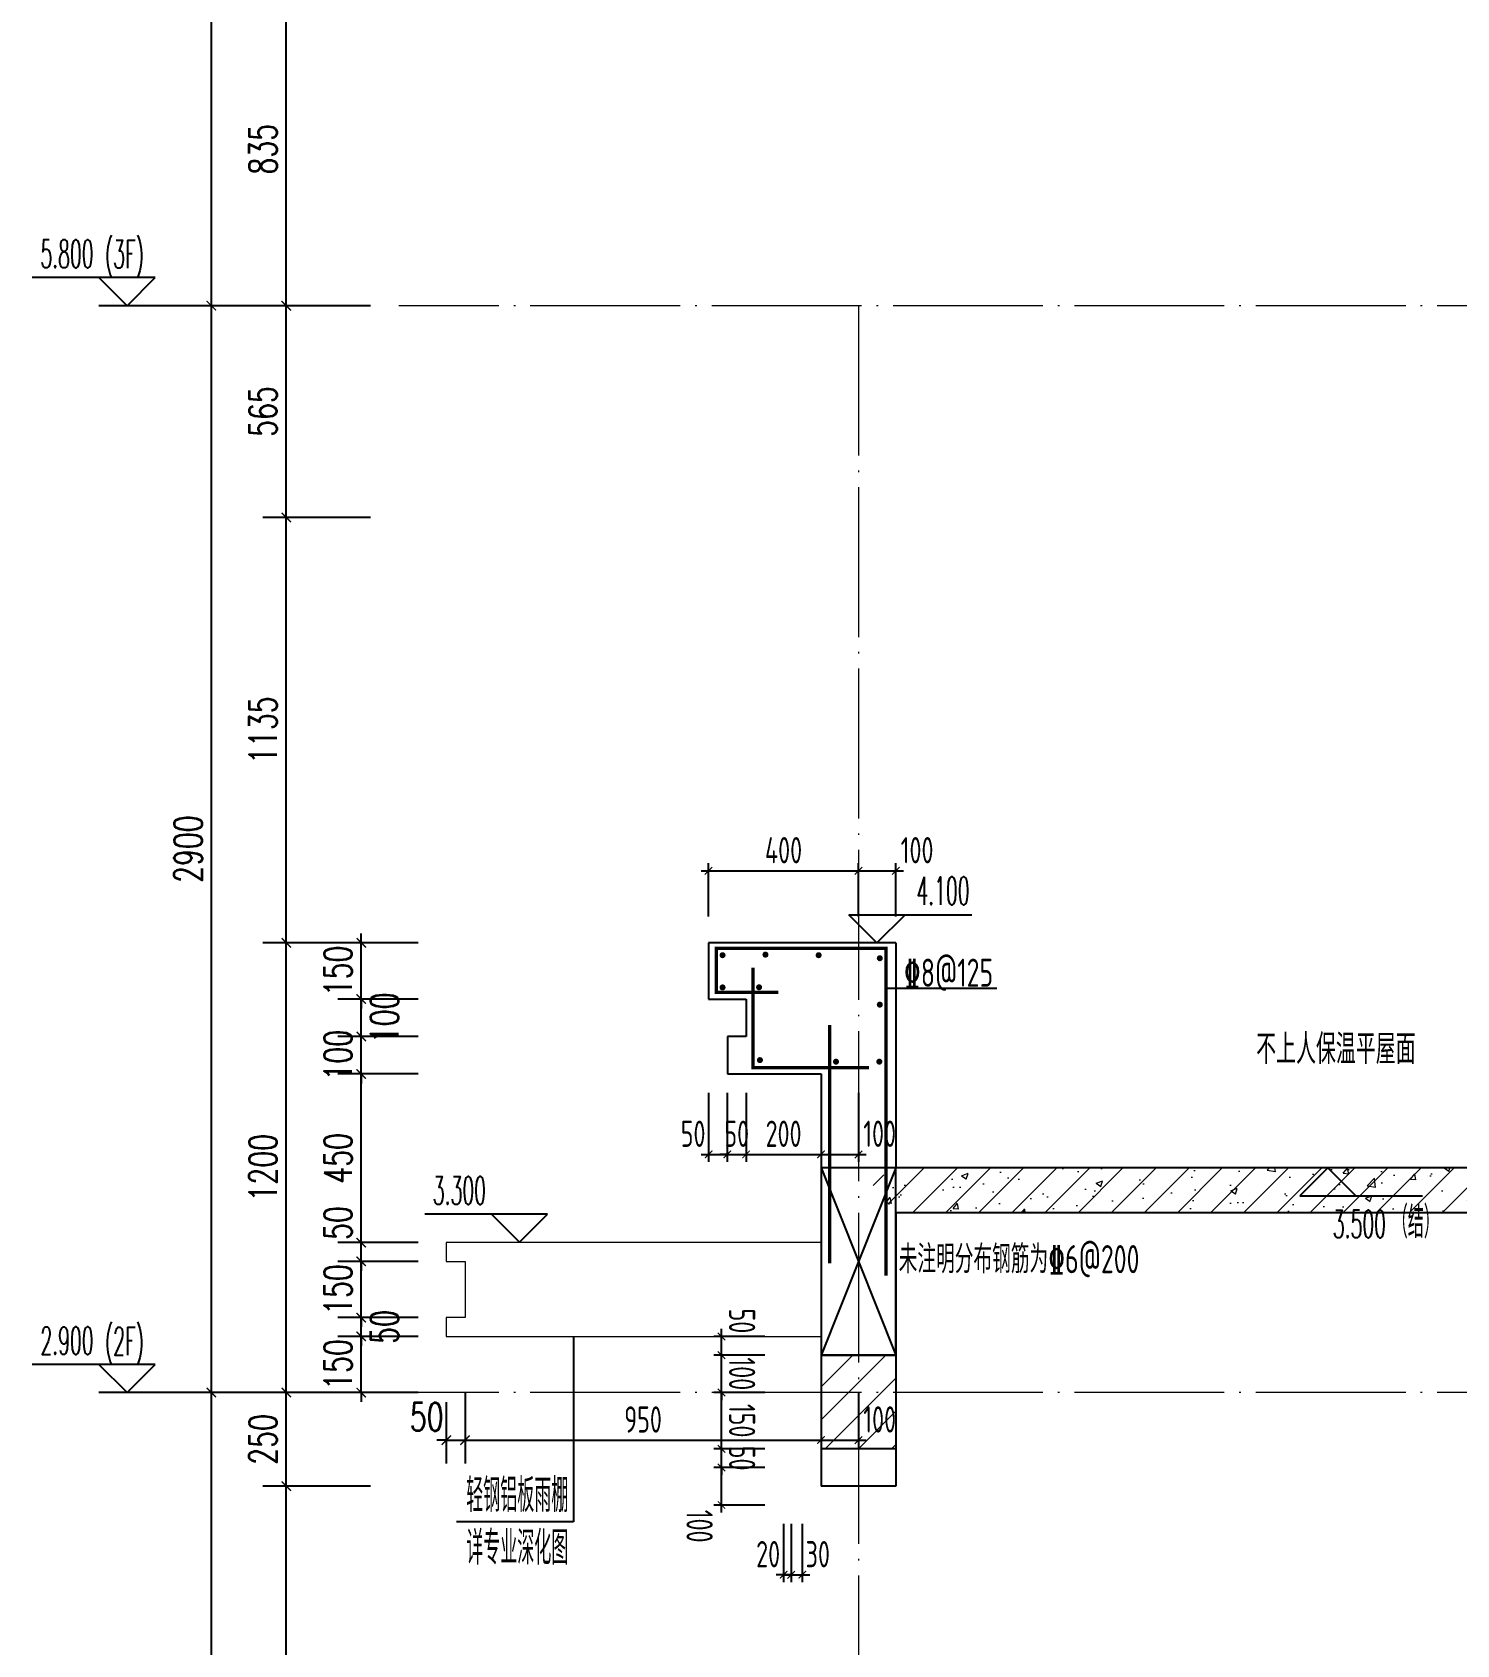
# Model space of a CAD drawing. Extents: x -461650 to 361314, y 245336 to 769729.
# Drawn here: x 329939 to 333740, y 662350 to 666653 of the extents above; entities that cross this region are included whole.
import ezdxf

# ---------------------------------------------------------------- set-up
doc = ezdxf.new("R2010")
doc.units = 0
doc.header["$LTSCALE"] = 1000
doc.linetypes.add('DOTE', pattern=[2.42, 2, -0.2, 0.02, -0.2])
doc.layers.get('0').update_dxf_attribs({"linetype": 'CONTINUOUS'})
doc.layers.get('DEFPOINTS').update_dxf_attribs({"linetype": 'CONTINUOUS'})
for name, color, linetype in [('DIM', 2, 'CONTINUOUS'), ('DIM_ELEV', 3, 'CONTINUOUS'), ('DIM_IDEN', 67, 'CONTINUOUS'), ('PUB_DIM', 3, 'CONTINUOUS'), ('PUB_TEXT', 2, 'CONTINUOUS'), ('REIN', 6, 'CONTINUOUS'), ('S-大样-砼线', 7, 'CONTINUOUS'), ('S-引出线', 40, 'CONTINUOUS'), ('TEXT', 2, 'CONTINUOUS'), ('WALL', 5, 'CONTINUOUS')]:
    doc.layers.add(name, color=color, linetype=linetype)
for name, color, linetype, lineweight in [('DOTE', 19, 'DOTE', 9), ('PUB_HATCH', 8, 'CONTINUOUS', 9), ('立面-普通轮廓', 7, 'CONTINUOUS', 18)]:
    doc.layers.add(name, color=color, linetype=linetype, lineweight=lineweight)
doc.styles.add('_TCH_DIM', font='SIMPLEX.shx', dxfattribs={"width": 0.7, "bigfont": 'GBCBIG.shx'})
doc.styles.add('_TCH_DIM_T3', font='SIMPLEX', dxfattribs={"width": 0.705882, "bigfont": 'GBCBIG'})
doc.styles.add('DIM_FONT_T3', font='SIMPLEX', dxfattribs={"width": 0.705882, "bigfont": 'GBCBIG'})
doc.styles.add('TSSD_DIMENSION', font='Tssdeng.shx', dxfattribs={"width": 0.7, "bigfont": 'tssdchn.shx'})
doc.styles.add('TSSD_REIN', font='tssdeng.shx', dxfattribs={"width": 0.7, "height": 300, "bigfont": 'tssdchn.shx'})
doc.dimstyles.new('_TCH_ARCH&&25', dxfattribs={"dimtxt": 74.375, "dimasz": 25, "dimexe": 62.5, "dimexo": 75, "dimgap": 25, "dimtad": 1, "dimdec": 0, "dimzin": 0, "dimdsep": 46, "dimtxsty": '_TCH_DIM_T3', "dimblk": 'ARCHTICK', "dimcen": 0.09, "dimclrt": 7, "dimazin": 0, "dimtfac": 1, "dimtdec": 0, "dimtix": 1, "dimtmove": 2, "dimatfit": 3, "dimldrblk": 'ARCHTICK', "dimfxl": 0, "dimtolj": 1, "dimtzin": 0, "dimarcsym": 0})
doc.dimstyles.new('TSSD_20_20', dxfattribs={"dimtxt": 60, "dimasz": 20, "dimexe": 20, "dimexo": 50, "dimgap": 20, "dimtad": 1, "dimdec": 0, "dimzin": 0, "dimdsep": 46, "dimtxsty": 'TSSD_DIMENSION', "dimblk": 'ARCHTICK', "dimblk1": 'ARCHTICK', "dimblk2": 'ARCHTICK', "dimcen": 0, "dimdle": 20, "dimclrt": 7, "dimadec": 0, "dimazin": 0, "dimtfac": 1, "dimtdec": 0, "dimtix": 1, "dimtmove": 2, "dimatfit": 3, "dimfxl": 0, "dimtolj": 1, "dimtzin": 0, "dimarcsym": 0})

# ---------------------------------------------------------------- blocks, each defined once
blk = doc.blocks.new('_ArchTick')
at = {"color": 0, "linetype": 'ByBlock', "const_width": 0.15}
blk.add_lwpolyline([(-0.5, -0.5), (0.5, 0.5)], dxfattribs=at)
blk = doc.blocks.new('*D592')
at = {"layer": 'DEFPOINTS', "color": 0}
for p in [(332143.7, 664415.1), (331743.6, 664243), (332143.7, 664243)]:
    blk.add_point(p, dxfattribs=at)
at = {"layer": 'DIM', "color": 0, "lineweight": -2}
for p, q in [((331743.6, 664293), (331743.6, 664435.1)), ((332143.7, 664293), (332143.7, 664435.1)), ((331723.6, 664415.1), (332163.7, 664415.1))]:
    blk.add_line(p, q, dxfattribs=at)
at = {"layer": 'DIM', "color": 0, "lineweight": -2, "xscale": 20, "yscale": 20, "zscale": 20, "rotation": 180}
blk.add_blockref('_ArchTick', (331743.6, 664415.1), dxfattribs=at)
at = {"layer": 'DIM', "color": 0, "lineweight": -2, "xscale": 20, "yscale": 20, "zscale": 20}
blk.add_blockref('_ArchTick', (332143.7, 664415.1), dxfattribs=at)
at = {"layer": 'DIM', "color": 7, "insert": (331943.6, 664470.1), "char_height": 70, "attachment_point": 5, "style": 'TSSD_DIMENSION'}
blk.add_mtext('\\A1;400', dxfattribs=at)
blk = doc.blocks.new('*D593')
at = {"layer": 'DEFPOINTS', "color": 0}
for p in [(332243.5, 664415.1), (332143.7, 664243), (332243.5, 664243)]:
    blk.add_point(p, dxfattribs=at)
at = {"layer": 'DIM', "color": 0, "lineweight": -2}
for p, q in [((332143.7, 664293), (332143.7, 664435.1)), ((332243.5, 664293), (332243.5, 664435.1)), ((332123.7, 664415.1), (332263.5, 664415.1))]:
    blk.add_line(p, q, dxfattribs=at)
at = {"layer": 'DIM', "color": 0, "lineweight": -2, "xscale": 20, "yscale": 20, "zscale": 20, "rotation": 180}
blk.add_blockref('_ArchTick', (332143.7, 664415.1), dxfattribs=at)
at = {"layer": 'DIM', "color": 0, "lineweight": -2, "xscale": 20, "yscale": 20, "zscale": 20}
blk.add_blockref('_ArchTick', (332243.5, 664415.1), dxfattribs=at)
at = {"layer": 'DIM', "color": 7, "insert": (332300, 664470.1), "char_height": 70, "attachment_point": 5, "style": 'TSSD_DIMENSION'}
blk.add_mtext('\\A1;100', dxfattribs=at)
blk = doc.blocks.new('*D594')
at = {"layer": 'DEFPOINTS', "color": 0}
for p in [(331943.9, 662723), (331963.8, 662723), (331963.8, 662536.8)]:
    blk.add_point(p, dxfattribs=at)
at = {"layer": 'DIM', "color": 0, "lineweight": -2}
for p, q in [((331943.9, 662673), (331943.9, 662516.8)), ((331963.8, 662673), (331963.8, 662516.8)), ((331943.9, 662536.8), (331923.9, 662536.8)), ((331943.9, 662536.8), (331963.8, 662536.8)), ((331963.8, 662536.8), (331983.8, 662536.8))]:
    blk.add_line(p, q, dxfattribs=at)
at = {"layer": 'DIM', "color": 0, "lineweight": -2, "xscale": 20, "yscale": 20, "zscale": 20}
blk.add_blockref('_ArchTick', (331943.9, 662536.8), dxfattribs=at)
at = {"layer": 'DIM', "color": 0, "lineweight": -2, "xscale": 20, "yscale": 20, "zscale": 20, "rotation": 180}
blk.add_blockref('_ArchTick', (331963.8, 662536.8), dxfattribs=at)
at = {"layer": 'DIM', "color": 7, "insert": (331902.5, 662591.8), "char_height": 70, "attachment_point": 5, "style": 'TSSD_DIMENSION'}
blk.add_mtext('\\A1;20', dxfattribs=at)
blk = doc.blocks.new('*D595')
at = {"layer": 'DEFPOINTS', "color": 0}
for p in [(331963.8, 662723), (331993.7, 662723), (331993.7, 662536.8)]:
    blk.add_point(p, dxfattribs=at)
at = {"layer": 'DIM', "color": 0, "lineweight": -2}
for p, q in [((331963.8, 662673), (331963.8, 662516.8)), ((331993.7, 662673), (331993.7, 662516.8)), ((331963.8, 662536.8), (331943.8, 662536.8)), ((331963.8, 662536.8), (331993.7, 662536.8)), ((331993.7, 662536.8), (332013.7, 662536.8))]:
    blk.add_line(p, q, dxfattribs=at)
at = {"layer": 'DIM', "color": 0, "lineweight": -2, "xscale": 20, "yscale": 20, "zscale": 20}
blk.add_blockref('_ArchTick', (331963.8, 662536.8), dxfattribs=at)
at = {"layer": 'DIM', "color": 0, "lineweight": -2, "xscale": 20, "yscale": 20, "zscale": 20, "rotation": 180}
blk.add_blockref('_ArchTick', (331993.7, 662536.8), dxfattribs=at)
at = {"layer": 'DIM', "color": 7, "insert": (332035, 662591.8), "char_height": 70, "attachment_point": 5, "style": 'TSSD_DIMENSION'}
blk.add_mtext('\\A1;30', dxfattribs=at)
blk = doc.blocks.new('*D596')
at = {"layer": 'DEFPOINTS', "color": 0}
for p in [(331043.7, 663072.8), (331093.7, 663072.8), (331093.7, 662896.1)]:
    blk.add_point(p, dxfattribs=at)
at = {"layer": 'PUB_DIM', "color": 0, "lineweight": -2}
for p, q in [((331043.7, 662997.8), (331043.7, 662833.6)), ((331093.7, 662997.8), (331093.7, 662833.6)), ((331043.7, 662896.1), (331018.7, 662896.1)), ((331043.7, 662896.1), (331093.7, 662896.1)), ((331093.7, 662896.1), (331118.7, 662896.1))]:
    blk.add_line(p, q, dxfattribs=at)
at = {"layer": 'PUB_DIM', "color": 0, "lineweight": -2, "xscale": 25, "yscale": 25, "zscale": 25}
for p, rotation in [((331043.7, 662896.1), 0.008280580411597072), ((331093.7, 662896.1), 180.0082805804116)]:
    blk.add_blockref('_ArchTick', p, dxfattribs=dict(at, rotation=rotation))
at = {"layer": 'PUB_DIM', "color": 7, "insert": (330991.3, 662958.3), "char_height": 74.38, "attachment_point": 5, "rotation": 0.0083, "style": '_TCH_DIM_T3'}
blk.add_mtext('\\A1;50', dxfattribs=at)
blk = doc.blocks.new('*D597')
at = {"layer": 'DEFPOINTS', "color": 0}
for p in [(331093.7, 663072.8), (332043.7, 663073), (332043.7, 662896.3)]:
    blk.add_point(p, dxfattribs=at)
at = {"layer": 'DIM', "color": 0, "lineweight": -2}
for p, q in [((331093.7, 663022.8), (331093.7, 662876.1)), ((332043.7, 663023), (332043.7, 662876.3)), ((331073.7, 662896.1), (332063.7, 662896.3))]:
    blk.add_line(p, q, dxfattribs=at)
at = {"layer": 'DIM', "color": 0, "lineweight": -2, "xscale": 20, "yscale": 20, "zscale": 20}
for p, rotation in [((331093.7, 662896.1), 180.0082805803405), ((332043.7, 662896.3), 0.00828058034047461)]:
    blk.add_blockref('_ArchTick', p, dxfattribs=dict(at, rotation=rotation))
at = {"layer": 'DIM', "color": 7, "insert": (331568.7, 662951.2), "char_height": 70, "attachment_point": 5, "rotation": 0.0083, "style": 'TSSD_DIMENSION'}
blk.add_mtext('\\A1;950', dxfattribs=at)
blk = doc.blocks.new('*D598')
at = {"layer": 'DEFPOINTS', "color": 0}
for p in [(332043.7, 663073), (332143.7, 663073), (332143.7, 662896.3)]:
    blk.add_point(p, dxfattribs=at)
at = {"layer": 'DIM', "color": 0, "lineweight": -2}
for p, q in [((332043.7, 663023), (332043.7, 662876.3)), ((332143.7, 663023), (332143.7, 662876.3)), ((332023.7, 662896.3), (332163.7, 662896.3))]:
    blk.add_line(p, q, dxfattribs=at)
at = {"layer": 'DIM', "color": 0, "lineweight": -2, "xscale": 20, "yscale": 20, "zscale": 20}
for p, rotation in [((332043.7, 662896.3), 180.0082805803145), ((332143.7, 662896.3), 0.008280580314470395)]:
    blk.add_blockref('_ArchTick', p, dxfattribs=dict(at, rotation=rotation))
at = {"layer": 'DIM', "color": 7, "insert": (332200.2, 662951.3), "char_height": 70, "attachment_point": 5, "rotation": 0.0083, "style": 'TSSD_DIMENSION'}
blk.add_mtext('\\A1;100', dxfattribs=at)
blk = doc.blocks.new('*D599')
at = {"layer": 'DEFPOINTS', "color": 0}
for p in [(331778, 662823.1), (331943.9, 662823.1), (331943.9, 662723)]:
    blk.add_point(p, dxfattribs=at)
at = {"layer": 'DIM', "color": 0, "lineweight": -2}
for p, q in [((331778, 662703), (331778, 662843.1)), ((331893.9, 662823.1), (331758, 662823.1)), ((331893.9, 662723), (331758, 662723))]:
    blk.add_line(p, q, dxfattribs=at)
at = {"layer": 'DIM', "color": 0, "lineweight": -2, "xscale": 20, "yscale": 20, "zscale": 20}
for p, rotation in [((331778, 662823.1), 90.00050334897705), ((331778, 662723), 270.0005033489771)]:
    blk.add_blockref('_ArchTick', p, dxfattribs=dict(at, rotation=rotation))
at = {"layer": 'DIM', "color": 7, "insert": (331719.6, 662666.5), "char_height": 70, "attachment_point": 5, "rotation": 270.0005, "style": 'TSSD_DIMENSION'}
blk.add_mtext('\\A1;100', dxfattribs=at)
blk = doc.blocks.new('*D600')
at = {"layer": 'DEFPOINTS', "color": 0}
for p in [(331778, 662873.1), (331943.9, 662873.1), (331943.9, 662823.1)]:
    blk.add_point(p, dxfattribs=at)
at = {"layer": 'DIM', "color": 0, "lineweight": -2}
for p, q in [((331893.9, 662873.1), (331758, 662873.1)), ((331778, 662873.1), (331778, 662893.1)), ((331778, 662823.1), (331778, 662873.1)), ((331893.9, 662823.1), (331758, 662823.1)), ((331778, 662823.1), (331778, 662803.1))]:
    blk.add_line(p, q, dxfattribs=at)
at = {"layer": 'DIM', "color": 0, "lineweight": -2, "xscale": 20, "yscale": 20, "zscale": 20}
for p, rotation in [((331778, 662873.1), 270.0005033490374), ((331778, 662823.1), 90.00050334903742)]:
    blk.add_blockref('_ArchTick', p, dxfattribs=dict(at, rotation=rotation))
at = {"layer": 'DIM', "color": 7, "insert": (331833, 662848.1), "char_height": 70, "attachment_point": 5, "rotation": 270.0005, "style": 'TSSD_DIMENSION'}
blk.add_mtext('\\A1;50', dxfattribs=at)
blk = doc.blocks.new('*D601')
at = {"layer": 'DEFPOINTS', "color": 0}
for p in [(331778, 663023), (331943.9, 663023), (331943.9, 662873.1)]:
    blk.add_point(p, dxfattribs=at)
at = {"layer": 'DIM', "color": 0, "lineweight": -2}
for p, q in [((331778, 662853.1), (331778, 663043)), ((331893.9, 663023), (331758, 663023)), ((331893.9, 662873.1), (331758, 662873.1))]:
    blk.add_line(p, q, dxfattribs=at)
at = {"layer": 'DIM', "color": 0, "lineweight": -2, "xscale": 20, "yscale": 20, "zscale": 20}
for p, rotation in [((331778, 663023), 90.00050334894749), ((331778, 662873.1), 270.0005033489475)]:
    blk.add_blockref('_ArchTick', p, dxfattribs=dict(at, rotation=rotation))
at = {"layer": 'DIM', "color": 7, "insert": (331833, 662948), "char_height": 70, "attachment_point": 5, "rotation": 270.0005, "style": 'TSSD_DIMENSION'}
blk.add_mtext('\\A1;150', dxfattribs=at)
blk = doc.blocks.new('*D602')
at = {"layer": 'DEFPOINTS', "color": 0}
for p in [(331778, 663123.1), (331943.9, 663123.1), (331943.9, 663023)]:
    blk.add_point(p, dxfattribs=at)
at = {"layer": 'DIM', "color": 0, "lineweight": -2}
for p, q in [((331778, 663123.1), (331778, 663143.1)), ((331893.9, 663123.1), (331758, 663123.1)), ((331778, 663023), (331778, 663123.1)), ((331893.9, 663023), (331758, 663023)), ((331778, 663023), (331778, 663003))]:
    blk.add_line(p, q, dxfattribs=at)
at = {"layer": 'DIM', "color": 0, "lineweight": -2, "xscale": 20, "yscale": 20, "zscale": 20}
for p, rotation in [((331778, 663123.1), 270.0005033489296), ((331778, 663023), 90.00050334892961)]:
    blk.add_blockref('_ArchTick', p, dxfattribs=dict(at, rotation=rotation))
at = {"layer": 'DIM', "color": 7, "insert": (331833, 663073), "char_height": 70, "attachment_point": 5, "rotation": 270.0005, "style": 'TSSD_DIMENSION'}
blk.add_mtext('\\A1;100', dxfattribs=at)
blk = doc.blocks.new('*D603')
at = {"layer": 'DEFPOINTS', "color": 0}
for p in [(331778, 663172.9), (331943.9, 663172.9), (331943.9, 663123.1)]:
    blk.add_point(p, dxfattribs=at)
at = {"layer": 'DIM', "color": 0, "lineweight": -2}
for p, q in [((331893.9, 663172.9), (331758, 663172.9)), ((331778, 663103.1), (331778, 663192.9)), ((331893.9, 663123.1), (331758, 663123.1))]:
    blk.add_line(p, q, dxfattribs=at)
at = {"layer": 'DIM', "color": 0, "lineweight": -2, "xscale": 20, "yscale": 20, "zscale": 20}
for p, rotation in [((331778, 663172.9), 90.00050334908576), ((331778, 663123.1), 270.0005033490858)]:
    blk.add_blockref('_ArchTick', p, dxfattribs=dict(at, rotation=rotation))
at = {"layer": 'DIM', "color": 7, "insert": (331833, 663214.2), "char_height": 70, "attachment_point": 5, "rotation": 270.0005, "style": 'TSSD_DIMENSION'}
blk.add_mtext('\\A1;50', dxfattribs=at)
blk = doc.blocks.new('*D604')
at = {"layer": 'DEFPOINTS', "color": 0}
for p in [(331743.6, 663873), (331793.6, 663873), (331793.6, 663658.5)]:
    blk.add_point(p, dxfattribs=at)
at = {"layer": 'DIM', "color": 0, "lineweight": -2}
for p, q in [((331743.6, 663823), (331743.6, 663638.5)), ((331793.6, 663823), (331793.6, 663638.5)), ((331723.6, 663658.5), (331813.6, 663658.5))]:
    blk.add_line(p, q, dxfattribs=at)
at = {"layer": 'DIM', "color": 0, "lineweight": -2, "xscale": 20, "yscale": 20, "zscale": 20, "rotation": 180}
blk.add_blockref('_ArchTick', (331743.6, 663658.5), dxfattribs=at)
at = {"layer": 'DIM', "color": 0, "lineweight": -2, "xscale": 20, "yscale": 20, "zscale": 20}
blk.add_blockref('_ArchTick', (331793.6, 663658.5), dxfattribs=at)
at = {"layer": 'DIM', "color": 7, "insert": (331702.2, 663713.5), "char_height": 70, "attachment_point": 5, "style": 'TSSD_DIMENSION'}
blk.add_mtext('\\A1;50', dxfattribs=at)
blk = doc.blocks.new('*D605')
at = {"layer": 'DEFPOINTS', "color": 0}
for p in [(331793.6, 663873), (331843.7, 663873), (331843.7, 663658.5)]:
    blk.add_point(p, dxfattribs=at)
at = {"layer": 'DIM', "color": 0, "lineweight": -2}
for p, q in [((331793.6, 663823), (331793.6, 663638.5)), ((331843.7, 663823), (331843.7, 663638.5)), ((331793.6, 663658.5), (331773.6, 663658.5)), ((331793.6, 663658.5), (331843.7, 663658.5)), ((331843.7, 663658.5), (331863.7, 663658.5))]:
    blk.add_line(p, q, dxfattribs=at)
at = {"layer": 'DIM', "color": 0, "lineweight": -2, "xscale": 20, "yscale": 20, "zscale": 20}
blk.add_blockref('_ArchTick', (331793.6, 663658.5), dxfattribs=at)
at = {"layer": 'DIM', "color": 0, "lineweight": -2, "xscale": 20, "yscale": 20, "zscale": 20, "rotation": 180}
blk.add_blockref('_ArchTick', (331843.7, 663658.5), dxfattribs=at)
at = {"layer": 'DIM', "color": 7, "insert": (331818.7, 663713.5), "char_height": 70, "attachment_point": 5, "style": 'TSSD_DIMENSION'}
blk.add_mtext('\\A1;50', dxfattribs=at)
blk = doc.blocks.new('*D606')
at = {"layer": 'DEFPOINTS', "color": 0}
for p in [(331843.7, 663873), (332043.7, 663873), (332043.7, 663658.5)]:
    blk.add_point(p, dxfattribs=at)
at = {"layer": 'DIM', "color": 0, "lineweight": -2}
for p, q in [((331843.7, 663823), (331843.7, 663638.5)), ((332043.7, 663823), (332043.7, 663638.5)), ((331823.7, 663658.5), (332063.7, 663658.5))]:
    blk.add_line(p, q, dxfattribs=at)
at = {"layer": 'DIM', "color": 0, "lineweight": -2, "xscale": 20, "yscale": 20, "zscale": 20, "rotation": 180}
blk.add_blockref('_ArchTick', (331843.7, 663658.5), dxfattribs=at)
at = {"layer": 'DIM', "color": 0, "lineweight": -2, "xscale": 20, "yscale": 20, "zscale": 20}
blk.add_blockref('_ArchTick', (332043.7, 663658.5), dxfattribs=at)
at = {"layer": 'DIM', "color": 7, "insert": (331943.7, 663713.5), "char_height": 70, "attachment_point": 5, "style": 'TSSD_DIMENSION'}
blk.add_mtext('\\A1;200', dxfattribs=at)
blk = doc.blocks.new('*D607')
at = {"layer": 'DEFPOINTS', "color": 0}
for p in [(332043.7, 663873), (332143.7, 663873), (332143.7, 663658.5)]:
    blk.add_point(p, dxfattribs=at)
at = {"layer": 'DIM', "color": 0, "lineweight": -2}
for p, q in [((332043.7, 663823), (332043.7, 663638.5)), ((332143.7, 663823), (332143.7, 663638.5)), ((332023.7, 663658.5), (332163.7, 663658.5))]:
    blk.add_line(p, q, dxfattribs=at)
at = {"layer": 'DIM', "color": 0, "lineweight": -2, "xscale": 20, "yscale": 20, "zscale": 20, "rotation": 180}
blk.add_blockref('_ArchTick', (332043.7, 663658.5), dxfattribs=at)
at = {"layer": 'DIM', "color": 0, "lineweight": -2, "xscale": 20, "yscale": 20, "zscale": 20}
blk.add_blockref('_ArchTick', (332143.7, 663658.5), dxfattribs=at)
at = {"layer": 'DIM', "color": 7, "insert": (332200.1, 663713.5), "char_height": 70, "attachment_point": 5, "style": 'TSSD_DIMENSION'}
blk.add_mtext('\\A1;100', dxfattribs=at)
blk = doc.blocks.new('*D608')
at = {"layer": 'DEFPOINTS', "color": 0}
for p in [(330816.6, 663173), (331043.7, 663173), (331043.7, 663023)]:
    blk.add_point(p, dxfattribs=at)
at = {"layer": 'PUB_DIM', "color": 0, "lineweight": -2}
for p, q in [((330968.7, 663173), (330754.1, 663173)), ((330816.6, 663173), (330816.6, 663198)), ((330816.6, 663023), (330816.6, 663173)), ((330968.7, 663023), (330754.1, 663023)), ((330816.6, 663023), (330816.6, 662998))]:
    blk.add_line(p, q, dxfattribs=at)
at = {"layer": 'PUB_DIM', "color": 0, "lineweight": -2, "xscale": 25, "yscale": 25, "zscale": 25}
for p, rotation in [((330816.6, 663173), 270), ((330816.6, 663023), 90)]:
    blk.add_blockref('_ArchTick', p, dxfattribs=dict(at, rotation=rotation))
at = {"layer": 'PUB_DIM', "color": 7, "insert": (330754.5, 663098), "char_height": 74.38, "attachment_point": 5, "rotation": 90, "style": '_TCH_DIM_T3'}
blk.add_mtext('\\A1;150', dxfattribs=at)
blk = doc.blocks.new('*D609')
at = {"layer": 'DEFPOINTS', "color": 0}
for p in [(330816.6, 663223), (331043.7, 663223), (331043.7, 663173)]:
    blk.add_point(p, dxfattribs=at)
at = {"layer": 'PUB_DIM', "color": 0, "lineweight": -2}
for p, q in [((330968.7, 663223), (330754.1, 663223)), ((330816.6, 663223), (330816.6, 663248)), ((330816.6, 663173), (330816.6, 663223)), ((330968.7, 663173), (330754.1, 663173)), ((330816.6, 663173), (330816.6, 663148))]:
    blk.add_line(p, q, dxfattribs=at)
at = {"layer": 'PUB_DIM', "color": 0, "lineweight": -2, "xscale": 25, "yscale": 25, "zscale": 25}
for p, rotation in [((330816.6, 663223), 270), ((330816.6, 663173), 90)]:
    blk.add_blockref('_ArchTick', p, dxfattribs=dict(at, rotation=rotation))
at = {"layer": 'PUB_DIM', "color": 7, "insert": (330878.6, 663198), "char_height": 74.38, "attachment_point": 5, "rotation": 90, "style": '_TCH_DIM_T3'}
blk.add_mtext('\\A1;50', dxfattribs=at)
blk = doc.blocks.new('*D610')
at = {"layer": 'DEFPOINTS', "color": 0}
for p in [(330816.6, 663373), (331043.7, 663373), (331043.7, 663223)]:
    blk.add_point(p, dxfattribs=at)
at = {"layer": 'PUB_DIM', "color": 0, "lineweight": -2}
for p, q in [((330816.6, 663373), (330816.6, 663398)), ((330968.7, 663373), (330754.1, 663373)), ((330816.6, 663223), (330816.6, 663373)), ((330968.7, 663223), (330754.1, 663223)), ((330816.6, 663223), (330816.6, 663198))]:
    blk.add_line(p, q, dxfattribs=at)
at = {"layer": 'PUB_DIM', "color": 0, "lineweight": -2, "xscale": 25, "yscale": 25, "zscale": 25}
for p, rotation in [((330816.6, 663373), 270), ((330816.6, 663223), 90)]:
    blk.add_blockref('_ArchTick', p, dxfattribs=dict(at, rotation=rotation))
at = {"layer": 'PUB_DIM', "color": 7, "insert": (330754.5, 663298), "char_height": 74.38, "attachment_point": 5, "rotation": 90, "style": '_TCH_DIM_T3'}
blk.add_mtext('\\A1;150', dxfattribs=at)
blk = doc.blocks.new('*D611')
at = {"layer": 'DEFPOINTS', "color": 0}
for p in [(330816.6, 663423), (331043.7, 663423), (331043.7, 663373)]:
    blk.add_point(p, dxfattribs=at)
at = {"layer": 'PUB_DIM', "color": 0, "lineweight": -2}
for p, q in [((330816.6, 663423), (330816.6, 663448)), ((330968.7, 663423), (330754.1, 663423)), ((330816.6, 663373), (330816.6, 663423)), ((330968.7, 663373), (330754.1, 663373)), ((330816.6, 663373), (330816.6, 663348))]:
    blk.add_line(p, q, dxfattribs=at)
at = {"layer": 'PUB_DIM', "color": 0, "lineweight": -2, "xscale": 25, "yscale": 25, "zscale": 25}
for p, rotation in [((330816.6, 663423), 270), ((330816.6, 663373), 90)]:
    blk.add_blockref('_ArchTick', p, dxfattribs=dict(at, rotation=rotation))
at = {"layer": 'PUB_DIM', "color": 7, "insert": (330754.5, 663475.4), "char_height": 74.38, "attachment_point": 5, "rotation": 90, "style": '_TCH_DIM_T3'}
blk.add_mtext('\\A1;50', dxfattribs=at)
blk = doc.blocks.new('*D612')
at = {"layer": 'DEFPOINTS', "color": 0}
for p in [(330816.6, 663873), (331043.7, 663873), (331043.7, 663423)]:
    blk.add_point(p, dxfattribs=at)
at = {"layer": 'PUB_DIM', "color": 0, "lineweight": -2}
for p, q in [((330968.7, 663873), (330754.1, 663873)), ((330816.6, 663423), (330816.6, 663873)), ((330968.7, 663423), (330754.1, 663423))]:
    blk.add_line(p, q, dxfattribs=at)
at = {"layer": 'PUB_DIM', "color": 0, "lineweight": -2, "xscale": 25, "yscale": 25, "zscale": 25}
for p, rotation in [((330816.6, 663873), 90), ((330816.6, 663423), 270)]:
    blk.add_blockref('_ArchTick', p, dxfattribs=dict(at, rotation=rotation))
at = {"layer": 'PUB_DIM', "color": 7, "insert": (330754.5, 663648), "char_height": 74.38, "attachment_point": 5, "rotation": 90, "style": '_TCH_DIM_T3'}
blk.add_mtext('\\A1;450', dxfattribs=at)
blk = doc.blocks.new('*D613')
at = {"layer": 'DEFPOINTS', "color": 0}
for p in [(330816.6, 663973), (331043.7, 663973), (331043.7, 663873)]:
    blk.add_point(p, dxfattribs=at)
at = {"layer": 'PUB_DIM', "color": 0, "lineweight": -2}
for p, q in [((330816.6, 663973), (330816.6, 663998)), ((330968.7, 663973), (330754.1, 663973)), ((330816.6, 663873), (330816.6, 663973)), ((330968.7, 663873), (330754.1, 663873)), ((330816.6, 663873), (330816.6, 663848))]:
    blk.add_line(p, q, dxfattribs=at)
at = {"layer": 'PUB_DIM', "color": 0, "lineweight": -2, "xscale": 25, "yscale": 25, "zscale": 25}
for p, rotation in [((330816.6, 663973), 270), ((330816.6, 663873), 90)]:
    blk.add_blockref('_ArchTick', p, dxfattribs=dict(at, rotation=rotation))
at = {"layer": 'PUB_DIM', "color": 7, "insert": (330754.5, 663923), "char_height": 74.38, "attachment_point": 5, "rotation": 90, "style": '_TCH_DIM_T3'}
blk.add_mtext('\\A1;100', dxfattribs=at)
blk = doc.blocks.new('*D614')
at = {"layer": 'DEFPOINTS', "color": 0}
for p in [(330816.6, 664073), (331043.7, 664073), (331043.7, 663973)]:
    blk.add_point(p, dxfattribs=at)
at = {"layer": 'PUB_DIM', "color": 0, "lineweight": -2}
for p, q in [((330968.7, 664073), (330754.1, 664073)), ((330816.6, 663973), (330816.6, 664073)), ((330968.7, 663973), (330754.1, 663973))]:
    blk.add_line(p, q, dxfattribs=at)
at = {"layer": 'PUB_DIM', "color": 0, "lineweight": -2, "xscale": 25, "yscale": 25, "zscale": 25}
for p, rotation in [((330816.6, 664073), 90), ((330816.6, 663973), 270)]:
    blk.add_blockref('_ArchTick', p, dxfattribs=dict(at, rotation=rotation))
at = {"layer": 'PUB_DIM', "color": 7, "insert": (330878.6, 664023), "char_height": 74.38, "attachment_point": 5, "rotation": 90, "style": '_TCH_DIM_T3'}
blk.add_mtext('\\A1;100', dxfattribs=at)
blk = doc.blocks.new('*D615')
at = {"layer": 'DEFPOINTS', "color": 0}
for p in [(330816.6, 664223), (331043.7, 664223), (331043.7, 664073)]:
    blk.add_point(p, dxfattribs=at)
at = {"layer": 'PUB_DIM', "color": 0, "lineweight": -2}
for p, q in [((330816.6, 664223), (330816.6, 664248)), ((330968.7, 664223), (330754.1, 664223)), ((330816.6, 664073), (330816.6, 664223)), ((330968.7, 664073), (330754.1, 664073)), ((330816.6, 664073), (330816.6, 664048))]:
    blk.add_line(p, q, dxfattribs=at)
at = {"layer": 'PUB_DIM', "color": 0, "lineweight": -2, "xscale": 25, "yscale": 25, "zscale": 25}
for p, rotation in [((330816.6, 664223), 270), ((330816.6, 664073), 90)]:
    blk.add_blockref('_ArchTick', p, dxfattribs=dict(at, rotation=rotation))
at = {"layer": 'PUB_DIM', "color": 7, "insert": (330754.5, 664148), "char_height": 74.38, "attachment_point": 5, "rotation": 90, "style": '_TCH_DIM_T3'}
blk.add_mtext('\\A1;150', dxfattribs=at)
blk = doc.blocks.new('*D631')
at = {"layer": 'DEFPOINTS', "color": 0}
for p in [(330616.6, 662773), (330916.6, 662773), (330916.6, 660123)]:
    blk.add_point(p, dxfattribs=at)
at = {"layer": 'PUB_DIM', "color": 0, "lineweight": -2}
for p, q in [((330841.6, 662773), (330554.1, 662773)), ((330616.6, 660123), (330616.6, 662773)), ((330841.6, 660123), (330554.1, 660123))]:
    blk.add_line(p, q, dxfattribs=at)
at = {"layer": 'PUB_DIM', "color": 0, "lineweight": -2, "xscale": 25, "yscale": 25, "zscale": 25}
for p, rotation in [((330616.6, 662773), 90), ((330616.6, 660123), 270)]:
    blk.add_blockref('_ArchTick', p, dxfattribs=dict(at, rotation=rotation))
at = {"layer": 'PUB_DIM', "color": 7, "insert": (330554.5, 661448), "char_height": 74.38, "attachment_point": 5, "rotation": 90, "style": '_TCH_DIM_T3'}
blk.add_mtext('\\A1;2650', dxfattribs=at)
blk = doc.blocks.new('*D632')
at = {"layer": 'DEFPOINTS', "color": 0}
for p in [(330616.6, 663023), (330916.6, 663023), (330916.6, 662773)]:
    blk.add_point(p, dxfattribs=at)
at = {"layer": 'PUB_DIM', "color": 0, "lineweight": -2}
for p, q in [((330841.6, 663023), (330554.1, 663023)), ((330616.6, 662773), (330616.6, 663023)), ((330841.6, 662773), (330554.1, 662773))]:
    blk.add_line(p, q, dxfattribs=at)
at = {"layer": 'PUB_DIM', "color": 0, "lineweight": -2, "xscale": 25, "yscale": 25, "zscale": 25}
for p, rotation in [((330616.6, 663023), 90), ((330616.6, 662773), 270)]:
    blk.add_blockref('_ArchTick', p, dxfattribs=dict(at, rotation=rotation))
at = {"layer": 'PUB_DIM', "color": 7, "insert": (330554.5, 662898), "char_height": 74.38, "attachment_point": 5, "rotation": 90, "style": '_TCH_DIM_T3'}
blk.add_mtext('\\A1;250', dxfattribs=at)
blk = doc.blocks.new('*D633')
at = {"layer": 'DEFPOINTS', "color": 0}
for p in [(330616.6, 664223), (330916.6, 664223), (330916.6, 663023)]:
    blk.add_point(p, dxfattribs=at)
at = {"layer": 'PUB_DIM', "color": 0, "lineweight": -2}
for p, q in [((330841.6, 664223), (330554.1, 664223)), ((330616.6, 663023), (330616.6, 664223)), ((330841.6, 663023), (330554.1, 663023))]:
    blk.add_line(p, q, dxfattribs=at)
at = {"layer": 'PUB_DIM', "color": 0, "lineweight": -2, "xscale": 25, "yscale": 25, "zscale": 25}
for p, rotation in [((330616.6, 664223), 90), ((330616.6, 663023), 270)]:
    blk.add_blockref('_ArchTick', p, dxfattribs=dict(at, rotation=rotation))
at = {"layer": 'PUB_DIM', "color": 7, "insert": (330554.5, 663623), "char_height": 74.38, "attachment_point": 5, "rotation": 90, "style": '_TCH_DIM_T3'}
blk.add_mtext('\\A1;1200', dxfattribs=at)
blk = doc.blocks.new('*D634')
at = {"layer": 'DEFPOINTS', "color": 0}
for p in [(330616.6, 665358), (330916.6, 665358), (330916.6, 664223)]:
    blk.add_point(p, dxfattribs=at)
at = {"layer": 'PUB_DIM', "color": 0, "lineweight": -2}
for p, q in [((330841.6, 665358), (330554.1, 665358)), ((330616.6, 664223), (330616.6, 665358)), ((330841.6, 664223), (330554.1, 664223))]:
    blk.add_line(p, q, dxfattribs=at)
at = {"layer": 'PUB_DIM', "color": 0, "lineweight": -2, "xscale": 25, "yscale": 25, "zscale": 25}
for p, rotation in [((330616.6, 665358), 90), ((330616.6, 664223), 270)]:
    blk.add_blockref('_ArchTick', p, dxfattribs=dict(at, rotation=rotation))
at = {"layer": 'PUB_DIM', "color": 7, "insert": (330554.5, 664790.5), "char_height": 74.38, "attachment_point": 5, "rotation": 90, "style": '_TCH_DIM_T3'}
blk.add_mtext('\\A1;1135', dxfattribs=at)
blk = doc.blocks.new('*D635')
at = {"layer": 'DEFPOINTS', "color": 0}
for p in [(330616.6, 665923), (330916.6, 665923), (330916.6, 665358)]:
    blk.add_point(p, dxfattribs=at)
at = {"layer": 'PUB_DIM', "color": 0, "lineweight": -2}
for p, q in [((330841.6, 665923), (330554.1, 665923)), ((330616.6, 665358), (330616.6, 665923)), ((330841.6, 665358), (330554.1, 665358))]:
    blk.add_line(p, q, dxfattribs=at)
at = {"layer": 'PUB_DIM', "color": 0, "lineweight": -2, "xscale": 25, "yscale": 25, "zscale": 25}
for p, rotation in [((330616.6, 665923), 90), ((330616.6, 665358), 270)]:
    blk.add_blockref('_ArchTick', p, dxfattribs=dict(at, rotation=rotation))
at = {"layer": 'PUB_DIM', "color": 7, "insert": (330554.5, 665640.5), "char_height": 74.38, "attachment_point": 5, "rotation": 90, "style": '_TCH_DIM_T3'}
blk.add_mtext('\\A1;565', dxfattribs=at)
blk = doc.blocks.new('*D636')
at = {"layer": 'DEFPOINTS', "color": 0}
for p in [(330616.6, 666758), (330916.6, 666758), (330916.6, 665923)]:
    blk.add_point(p, dxfattribs=at)
at = {"layer": 'PUB_DIM', "color": 0, "lineweight": -2}
for p, q in [((330841.6, 666758), (330554.1, 666758)), ((330616.6, 665923), (330616.6, 666758)), ((330841.6, 665923), (330554.1, 665923))]:
    blk.add_line(p, q, dxfattribs=at)
at = {"layer": 'PUB_DIM', "color": 0, "lineweight": -2, "xscale": 25, "yscale": 25, "zscale": 25}
for p, rotation in [((330616.6, 666758), 90), ((330616.6, 665923), 270)]:
    blk.add_blockref('_ArchTick', p, dxfattribs=dict(at, rotation=rotation))
at = {"layer": 'PUB_DIM', "color": 7, "insert": (330554.5, 666340.5), "char_height": 74.38, "attachment_point": 5, "rotation": 90, "style": '_TCH_DIM_T3'}
blk.add_mtext('\\A1;835', dxfattribs=at)
blk = doc.blocks.new('*D649')
at = {"layer": 'DEFPOINTS', "color": 0}
for p in [(330416.6, 663023), (330916.6, 663023), (330916.6, 660123)]:
    blk.add_point(p, dxfattribs=at)
at = {"layer": 'PUB_DIM', "color": 0, "lineweight": -2}
for p, q in [((330841.6, 663023), (330354.1, 663023)), ((330416.6, 660123), (330416.6, 663023)), ((330841.6, 660123), (330354.1, 660123))]:
    blk.add_line(p, q, dxfattribs=at)
at = {"layer": 'PUB_DIM', "color": 0, "lineweight": -2, "xscale": 25, "yscale": 25, "zscale": 25}
for p, rotation in [((330416.6, 663023), 90), ((330416.6, 660123), 270)]:
    blk.add_blockref('_ArchTick', p, dxfattribs=dict(at, rotation=rotation))
at = {"layer": 'PUB_DIM', "color": 7, "insert": (330354.5, 661573), "char_height": 74.38, "attachment_point": 5, "rotation": 90, "style": '_TCH_DIM_T3'}
blk.add_mtext('\\A1;2900', dxfattribs=at)
blk = doc.blocks.new('*D650')
at = {"layer": 'DEFPOINTS', "color": 0}
for p in [(330416.6, 665923), (330916.6, 665923), (330916.6, 663023)]:
    blk.add_point(p, dxfattribs=at)
at = {"layer": 'PUB_DIM', "color": 0, "lineweight": -2}
for p, q in [((330841.6, 665923), (330354.1, 665923)), ((330416.6, 663023), (330416.6, 665923)), ((330841.6, 663023), (330354.1, 663023))]:
    blk.add_line(p, q, dxfattribs=at)
at = {"layer": 'PUB_DIM', "color": 0, "lineweight": -2, "xscale": 25, "yscale": 25, "zscale": 25}
for p, rotation in [((330416.6, 665923), 90), ((330416.6, 663023), 270)]:
    blk.add_blockref('_ArchTick', p, dxfattribs=dict(at, rotation=rotation))
at = {"layer": 'PUB_DIM', "color": 7, "insert": (330354.5, 664473), "char_height": 74.38, "attachment_point": 5, "rotation": 90, "style": '_TCH_DIM_T3'}
blk.add_mtext('\\A1;2900', dxfattribs=at)
blk = doc.blocks.new('*D651')
at = {"layer": 'DEFPOINTS', "color": 0}
for p in [(330416.6, 668823), (330916.6, 668823), (330916.6, 665923)]:
    blk.add_point(p, dxfattribs=at)
at = {"layer": 'PUB_DIM', "color": 0, "lineweight": -2}
for p, q in [((330841.6, 668823), (330354.1, 668823)), ((330416.6, 665923), (330416.6, 668823)), ((330841.6, 665923), (330354.1, 665923))]:
    blk.add_line(p, q, dxfattribs=at)
at = {"layer": 'PUB_DIM', "color": 0, "lineweight": -2, "xscale": 25, "yscale": 25, "zscale": 25}
for p, rotation in [((330416.6, 668823), 90), ((330416.6, 665923), 270)]:
    blk.add_blockref('_ArchTick', p, dxfattribs=dict(at, rotation=rotation))
at = {"layer": 'PUB_DIM', "color": 7, "insert": (330354.5, 667373), "char_height": 74.38, "attachment_point": 5, "rotation": 90, "style": '_TCH_DIM_T3'}
blk.add_mtext('\\A1;2900', dxfattribs=at)
blk = doc.blocks.new('A$C657E11A4')
at = {"layer": 'REIN', "const_width": 9}
for points in [[(170.1, 967.8), (4.5, 967.8), (4.5, 1085.2), (457.2, 1085.2), (457.2, 212.4)], [(411.8, 766.6), (102.2, 766.6), (102.2, 1034)], [(306.7, 880.7), (306.7, 245.1)]]:
    blk.add_lwpolyline(points, dxfattribs=at)
at = {"layer": 'REIN', "const_width": 8}
for points in [[(131.5, 1068.5, 1), (139.5, 1068.5, 1)], [(16.9, 1067.1, 1), (24.9, 1067.1, 1)], [(273.4, 1067.1, 1), (281.4, 1067.1, 1)], [(436.6, 1059, 1), (444.6, 1059, 1)], [(16.9, 981.1, 1), (24.9, 981.1, 1)], [(114.4, 981.5, 1), (122.4, 981.5, 1)], [(436.6, 935.1, 1), (444.6, 935.1, 1)], [(116.7, 787.1, 1), (124.7, 787.1, 1)], [(319.8, 782.9, 1), (327.8, 782.9, 1)], [(435.3, 782.9, 1), (443.3, 782.9, 1)]]:
    blk.add_lwpolyline(points, format="xyb", close=True, dxfattribs=at)
at = {"layer": 'S-大样-砼线'}
for p, q in [((283.8, 500), (483.8, 0)), ((483.8, 500), (283.8, 0))]:
    blk.add_line(p, q, dxfattribs=at)
blk.add_lwpolyline([(483.8, 500), (283.8, 500), (283.8, 0), (483.8, 0)], close=True, dxfattribs=at)
at = {"layer": 'S-引出线'}
blk.add_line((453, 978.7), (753.2, 978.7), dxfattribs=at)
at = {"layer": 'TEXT', "style": 'TSSD_REIN', "width": 0.7}
for s, p in [('%%1328@125', (505.1, 982.8)), ('未注明分布钢筋为%%1326@200', (491, 218.6))]:
    blk.add_text(s, height=75, rotation=0, dxfattribs=at).set_placement(p)

msp = doc.modelspace()

# ---------------------------------------------------------------- hatches: boundary and pattern name
at = {"layer": 'PUB_HATCH'}
h = msp.add_hatch(dxfattribs=at)
h.set_pattern_fill('钢筋混凝土', color=256, scale=25, style=0)
h.set_pattern_definition([(45, (-737876.647, 828566.014), (-44.194174, 44.194174), []), (50, (-737876.65, 828566.01), (179.315046, -15.688034), [18.75, -206.25]), (355, (-737876.65, 828566.01), (-34.687833, 188.048033), [15, -165]), (100.4514, (-737861.7, 828564.7), (144.627345, 172.359886), [15.935047, -175.285528]), (46.1842, (-737876.65, 828616.01), (266.81026, -41.379754), [28.125, -309.375]), (96.6356, (-737854.4, 828612.57), (233.665676, 243.52947), [23.90257, -262.92825]), (351.1842, (-737876.65, 828616.01), (233.665486, 243.52965), [22.5, -247.5]), (21, (-737851.65, 828603.51), (149.226763, -100.654723), [18.75, -206.25]), (326, (-737851.65, 828603.51), (60.828833, 181.28751), [15, -165]), (71.4514, (-737839.21, 828595.13), (210.055657, 80.632624), [15.935047, -175.285528]), (37.5, (-737876.647, 828566.014), (3.039964, 83.2234635), [0, -163, 0, -167.5, 0, -165.625]), (7.5, (-737876.65, 828566.01), (65.767384, 98.602928), [0, -95.5, 0, -159.25, 0, -63.125]), (327.5, (-737932.397, 828566.014), (133.455609, -5.638718), [0, -62.5, 0, -195, 0, -258.75]), (317.5, (-737957.4, 828566.01), (145.796542, 25.026246), [0, -81.25, 0, -129.5, 0, -183.75])])
h.paths.add_polyline_path([(335193.63, 663502.98), (334993.64, 663622.98), (332243.66, 663622.98), (332176.99, 663582.98), (332243.66, 663502.98)])
h = msp.add_hatch(dxfattribs=at)
h.set_pattern_fill('普通砖', color=256, scale=25, style=0)
h.set_pattern_definition([(45, (-737876.647, 828610.89), (-44.1941915, 44.1941915), [])])
h.paths.add_polyline_path([(332243.67, 663122.98), (332043.67, 663122.98), (332043.66, 662872.99), (332243.66, 662872.98)])

# ---------------------------------------------------------------- linework, layer by layer
at = {"layer": 'DIM_ELEV'}
for p, q in [((330266.64, 665997.98), (329938.64, 665997.98)), ((330191.64, 665922.98), (330116.64, 665997.98)), ((330191.64, 665922.98), (330266.64, 665997.98)), ((330616.64, 665922.98), (330116.64, 665922.98)), ((332192.78, 664223.03), (332117.78, 664298.03)), ((332117.78, 664298.03), (332445.78, 664298.03)), ((332192.78, 664223.03), (332267.78, 664298.03)), ((331313.89, 663498.91), (330985.89, 663498.91)), ((331238.89, 663423.91), (331163.89, 663498.91)), ((331238.89, 663423.91), (331313.89, 663498.91)), ((330266.64, 663097.98), (329938.64, 663097.98)), ((330191.64, 663022.98), (330116.64, 663097.98)), ((330191.64, 663022.98), (330266.64, 663097.98)), ((330616.64, 663022.98), (330116.64, 663022.98))]:
    msp.add_line(p, q, dxfattribs=at)
at = {"layer": 'DIM_ELEV', "color": 3}
for p, q in [((333396.12, 663622.98), (333321.12, 663547.98)), ((333396.12, 663622.98), (333471.12, 663547.98)), ((333321.12, 663547.98), (333649.12, 663547.98))]:
    msp.add_line(p, q, dxfattribs=at)
at = {"layer": 'DIM_IDEN'}
for p, q in [((331383.44, 663173.02), (331383.44, 662677.85)), ((331383.44, 662677.85), (331070.48, 662677.85))]:
    msp.add_line(p, q, dxfattribs=at)
at = {"layer": 'DOTE', "color": 1, "linetype": 'DOTE', "ltscale": 0.2}
for p, q in [((336023.86, 665922.98), (330916.64, 665922.98)), ((332143.65, 665922.98), (332143.65, 659023)), ((336023.86, 663022.98), (330916.64, 663022.98))]:
    msp.add_line(p, q, dxfattribs=at)
at = {"layer": 'WALL'}
for p, q in [((331743.62, 664223.04), (331743.61, 664073.04)), ((332143.65, 664223.03), (331743.62, 664223.04)), ((332243.65, 664223.03), (332143.65, 664223.03)), ((332243.65, 664223.03), (332243.66, 663622.98)), ((331743.61, 664073.04), (331843.65, 664073.04)), ((331843.65, 664073.04), (331843.65, 663973.03)), ((331843.65, 663973.03), (331793.64, 663973.03)), ((331793.64, 663973.03), (331793.64, 663873.03)), ((331793.64, 663873.03), (332043.65, 663873.03)), ((332043.65, 663873.03), (332043.66, 663622.98)), ((332043.66, 663622.98), (332043.67, 663122.98)), ((334993.64, 663622.98), (332243.66, 663622.98)), ((335193.63, 663502.98), (332243.66, 663502.98)), ((332243.66, 663502.98), (332243.67, 663122.98)), ((332043.67, 663122.98), (332043.66, 662872.99)), ((332243.67, 663122.98), (332043.67, 663122.98)), ((332243.67, 663122.98), (332243.66, 662872.98)), ((332043.66, 662872.98), (332043.66, 662772.98)), ((332243.66, 662872.98), (332043.66, 662872.98)), ((332243.66, 662872.98), (332243.66, 662772.98)), ((332243.66, 662772.98), (332043.66, 662772.98))]:
    msp.add_line(p, q, dxfattribs=at)
at = {"layer": '立面-普通轮廓', "color": 4}
msp.add_lwpolyline([(332043.66, 663423.02), (331043.67, 663423.03), (331043.67, 663373.03), (331093.67, 663373.03), (331093.67, 663223.03), (331043.7, 663223.02), (331043.7, 663173.02), (332043.66, 663173.02)], dxfattribs=at)

# ---------------------------------------------------------------- block references
at = {"layer": 'WALL'}
msp.add_blockref('A$C657E11A4', (331759.9, 663122.91), dxfattribs=at)

# ---------------------------------------------------------------- texts
at = {"layer": 'DIM_ELEV', "color": 7, "style": '_TCH_DIM'}
for s, height, width, p in [('（结）', 84.397, 0.7, (333567.07, 663435.46)), ('3.500', 74.375, 0.494118, (333409.57, 663435.46))]:
    msp.add_text(s, height=height, dxfattribs=dict(at, width=width)).set_placement(p)
at = {"layer": 'PUB_TEXT'}
for s, height, style, width, p in [('5.800', 74.375, '_TCH_DIM', 0.494118, (329960.54, 666024.23)), ('(3F)', 74.375, '_TCH_DIM', 0.494118, (330132.69, 666023.01)), ('4.100', 74.375, '_TCH_DIM', 0.494118, (332298.28, 664324.28)), ('不上人保温平屋面', 80, 'TSSD_REIN', 0.7, (333204.83, 663899.34)), ('3.300', 74.375, '_TCH_DIM', 0.494118, (331007.79, 663525.16)), ('2.900', 74.375, '_TCH_DIM', 0.494118, (329960.54, 663124.23)), ('(2F)', 74.375, '_TCH_DIM', 0.494118, (330132.69, 663123.01)), ('轻钢铝板雨棚', 89.362, 'DIM_FONT_T3', 0.705882, (331096.73, 662704.1)), ('详专业深化图', 89.362, 'DIM_FONT_T3', 0.705882, (331096.73, 662564.1))]:
    msp.add_text(s, height=height, dxfattribs=dict(at, style=style, width=width)).set_placement(p)

# ---------------------------------------------------------------- dimensions: what is measured, and where the dimension line sits
at = {"layer": 'DIM'}
for p1, p2, distance, picture, middle in [((331743.62, 664243.02), (332143.65, 664243.02), 172.05, '*D592', (331943.64, 664470.07)), ((331793.64, 663873.03), (331843.67, 663873.03), -214.55, '*D605', (331818.66, 663713.49)), ((331843.67, 663873.03), (332043.66, 663873.03), -214.55, '*D606', (331943.66, 663713.49)), ((331943.88, 663022.98), (331943.88, 663123.11), 165.9, '*D602', (331832.98, 663073.05)), ((331093.67, 663072.83), (332043.67, 663072.97), -176.69, '*D597', (331568.69, 662951.21)), ((331943.88, 662873.11), (331943.88, 663022.98), 165.9, '*D601', (331832.98, 662948.05)), ((331943.88, 662823.11), (331943.88, 662873.11), 165.9, '*D600', (331832.98, 662848.11))]:
    dim = msp.add_aligned_dim(p1=p1, p2=p2, distance=distance, dimstyle='TSSD_20_20', override={"dimtxt": 70}, dxfattribs=at)
    dim.commit()
    dim.dimension.update_dxf_attribs({"geometry": picture, "text_midpoint": middle})
for base, p1, p2, angle, picture, middle in [((332243.51, 664415.07), (332143.65, 664243.02), (332243.51, 664243.02), 360, '*D593', (332299.96, 664470.07)), ((331793.64, 663658.49), (331743.61, 663873.03), (331793.64, 663873.03), 0, '*D604', (331702.24, 663713.49)), ((332143.65, 663658.49), (332043.66, 663873.03), (332143.65, 663873.03), 0, '*D607', (332200.1, 663713.49)), ((331777.98, 663172.85), (331943.88, 663123.11), (331943.88, 663172.85), 90.0005, '*D603', (331832.98, 663214.22)), ((332143.73, 662896.3), (332043.67, 663072.97), (332143.7, 663072.98), 0.00828, '*D598', (332200.17, 662951.3)), ((331777.98, 662823.11), (331943.88, 662722.98), (331943.88, 662823.11), 90.0005, '*D599', (331719.65, 662666.53)), ((331963.77, 662536.8), (331943.87, 662722.98), (331963.77, 662722.98), 360, '*D594', (331902.5, 662591.8)), ((331993.67, 662536.8), (331963.77, 662722.98), (331993.67, 662722.98), 360, '*D595', (332035.04, 662591.8))]:
    dim = msp.add_linear_dim(base=base, p1=p1, p2=p2, angle=angle, dimstyle='TSSD_20_20', override={"dimtxt": 70}, dxfattribs=at)
    dim.commit()
    dim.dimension.update_dxf_attribs({"geometry": picture, "text_midpoint": middle, "dimtype": 161})
at = {"layer": 'PUB_DIM'}
for p1, p2, distance, picture, middle in [((330916.64, 665922.98), (330916.64, 668822.98), 500, '*D651', (330354.45, 667372.98)), ((330916.64, 665922.98), (330916.64, 666758.02), 300, '*D636', (330554.45, 666340.5)), ((330916.64, 663022.98), (330916.64, 665922.98), 500, '*D650', (330354.45, 664472.98)), ((330916.64, 665358), (330916.64, 665922.98), 300, '*D635', (330554.45, 665640.49)), ((330916.64, 664223.04), (330916.64, 665358), 300, '*D634', (330554.45, 664790.52)), ((331043.7, 664073.04), (331043.7, 664223.04), 227.06, '*D615', (330754.45, 664148.04)), ((330916.64, 663022.98), (330916.64, 664223.04), 300, '*D633', (330554.45, 663623.01)), ((331043.7, 663873.03), (331043.7, 663973.03), 227.06, '*D613', (330754.45, 663923.03)), ((331043.7, 663423.03), (331043.7, 663873.03), 227.06, '*D612', (330754.45, 663648.03)), ((331043.7, 663223.02), (331043.7, 663373.03), 227.06, '*D610', (330754.45, 663298.02)), ((331043.7, 663022.98), (331043.7, 663173.02), 227.06, '*D608', (330754.45, 663098)), ((330916.64, 660122.98), (330916.64, 663022.98), 500, '*D649', (330354.45, 661572.98)), ((330916.64, 662772.98), (330916.64, 663022.98), 300, '*D632', (330554.45, 662897.98)), ((330916.64, 660122.98), (330916.64, 662772.98), 300, '*D631', (330554.45, 661447.98))]:
    dim = msp.add_aligned_dim(p1=p1, p2=p2, distance=distance, dimstyle='_TCH_ARCH&&25', dxfattribs=at)
    dim.commit()
    dim.dimension.update_dxf_attribs({"geometry": picture, "text_midpoint": middle})
for base, p1, p2, angle, picture, middle in [((330816.64, 664073.04), (331043.7, 663973.03), (331043.7, 664073.04), 90, '*D614', (330878.62, 664023.03)), ((330816.64, 663423.03), (331043.7, 663373.03), (331043.7, 663423.03), 90, '*D611', (330754.45, 663475.44)), ((330816.64, 663223.02), (331043.7, 663173.02), (331043.7, 663223.02), 90, '*D609', (330878.62, 663198.02)), ((331093.7, 662896.14), (331043.67, 663072.82), (331093.67, 663072.83), 0.00828, '*D596', (330991.27, 662958.32))]:
    dim = msp.add_linear_dim(base=base, p1=p1, p2=p2, angle=angle, dimstyle='_TCH_ARCH&&25', dxfattribs=at)
    dim.commit()
    dim.dimension.update_dxf_attribs({"geometry": picture, "text_midpoint": middle, "dimtype": 161})

doc.saveas('drawing.dxf')
